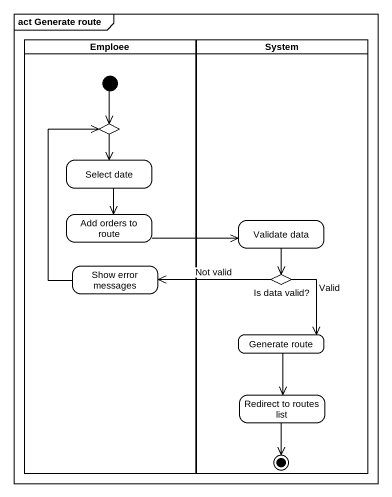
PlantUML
@startuml
mainframe act Generate route
hide empty description
state Emploee <<partition>> {
  state choice1 <<choice>>
  state "Select date" as Select_date
  state "Add orders to route" as Add_orders_to_route
  state "Show error messages" as Show_error_messages
  [*] --> choice1
}
state System <<partition>> {
  state "Validate data" as Validate_data
  state "Is data valid?" as Is_data_valid <<choice>>
  state "Generate route" as Generate_route
  state "Redirect to routes list" as Redirect_to_routes_list
  Redirect_to_routes_list --> [*]
}
choice1 --> Select_date
Select_date --> Add_orders_to_route
Add_orders_to_route -right-> Validate_data
Validate_data --> Is_data_valid
Show_error_messages -up-> choice1
Is_data_valid -left-> Show_error_messages : Not valid
Is_data_valid --> Generate_route : Valid
Generate_route --> Redirect_to_routes_list
@enduml
